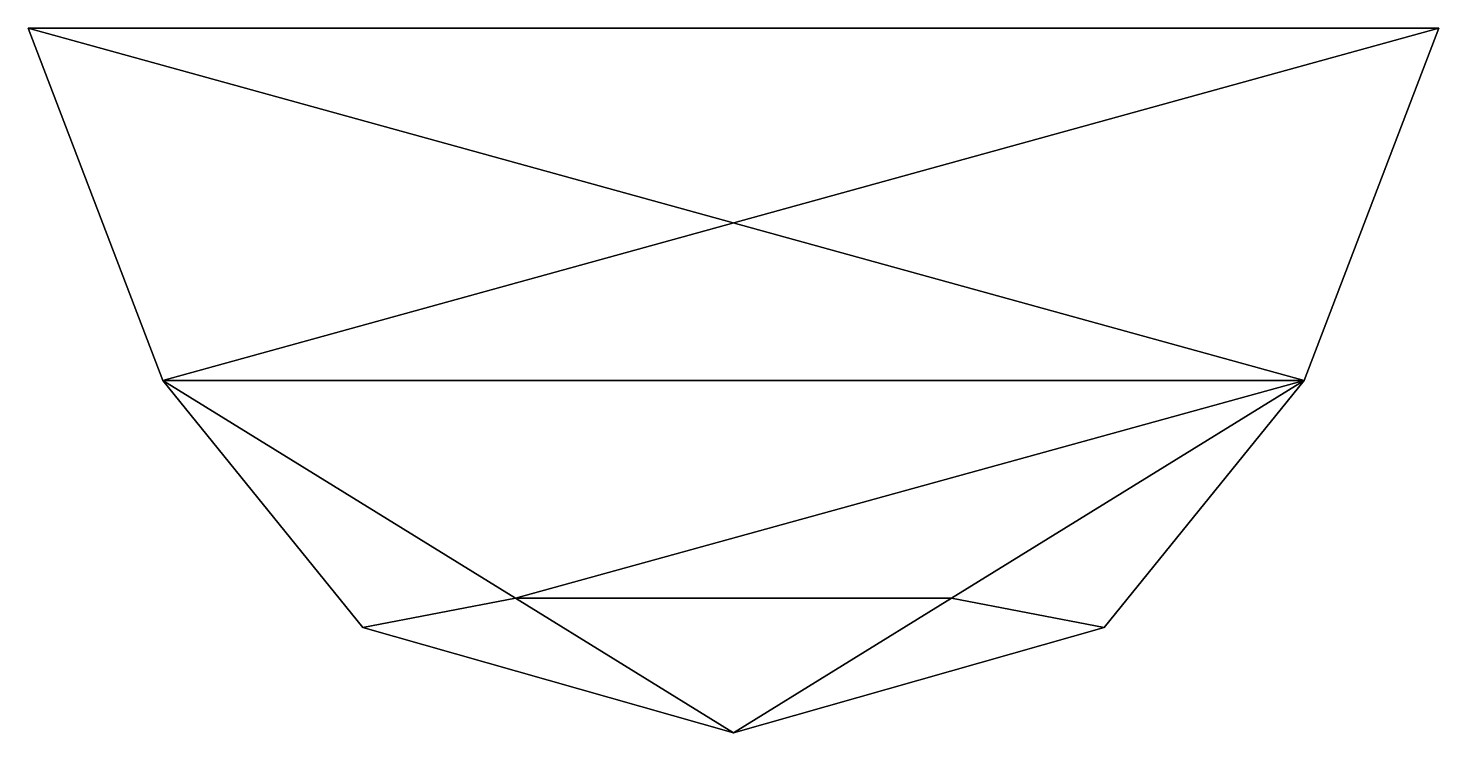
# Model space of a CAD drawing. Extents: x -100 to 100, y 0 to 100.
import ezdxf

# ---------------------------------------------------------------- set-up
doc = ezdxf.new("R2010")
doc.units = 0
doc.layers.add('watermelonSlice', color=250, linetype='CONTINUOUS')

msp = doc.modelspace()

# ---------------------------------------------------------------- meshes
at = {"layer": 'watermelonSlice'}
mesh = msp.add_polyface(dxfattribs=at)
corners = [(99.999991, 100.000017), (30.901705, 19.098306, 50), (-30.901694, 19.098295, 50), (-80.901699, 49.999986, 30.901699), (-80.901699, 49.999986, -30.901699), (30.901705, 19.098306, -50), (80.901699, 50.000014, 30.901699), (-100.000009, 99.999983), (52.573117, 14.934928), (-52.573105, 14.93491), (-30.901694, 19.098295, -50), (80.901699, 50.000014, -30.901699), (0.000009, 0)]
mesh.append_faces([[corners[k] for k in face] for face in [(9, 12, 10), (12, 8, 5), (5, 10, 12), (8, 12, 1), (8, 11, 5), (12, 9, 2), (2, 1, 12), (2, 9, 3), (8, 6, 11), (3, 9, 4), (0, 11, 6), (4, 7, 3), (8, 1, 6), (9, 10, 4), (11, 4, 10), (7, 4, 11), (6, 1, 2), (0, 6, 3), (11, 10, 5), (7, 11, 0), (6, 2, 3), (0, 3, 7)]])

doc.saveas('drawing.dxf')
